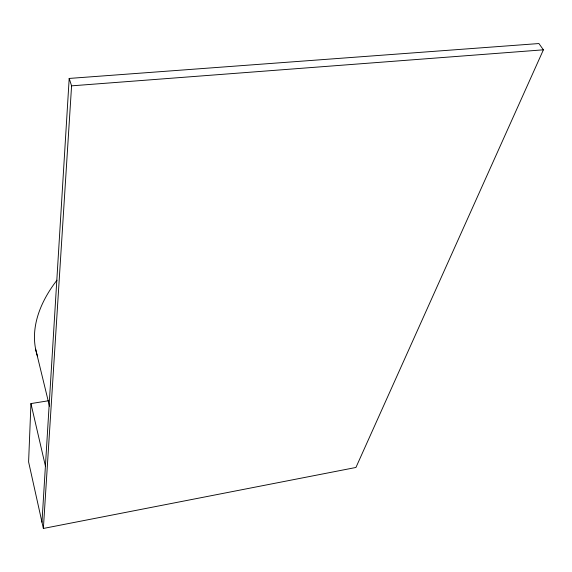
<?xml version="1.0" encoding="UTF-8"?>
<svg xmlns="http://www.w3.org/2000/svg" width="572" height="572" viewBox="0 0 572 572"><rect width="100%" height="100%" fill="white"/><g stroke="black" fill="none" stroke-linecap="round" stroke-linejoin="round"><path stroke-width="0.86" d="M48.563 400.743L30.945 403.582L28.6 461.919L43.365 528.457L355.934 467.467L543.4 49.821L538.91 43.543L69.191 78.436L41.971 522.186M43.365 528.457L71.579 85.843L69.191 78.436M71.579 85.843L543.4 49.821M35.65 349.213L49.485 406.199M30.945 403.582L45.417 466.073M37.495 356.106A168.382 97.941 -19.8 0 1 56.971 280.194"/></g></svg>
